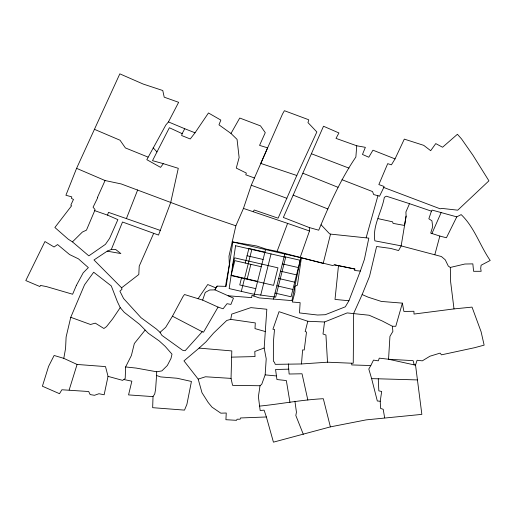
<?xml version="1.0" encoding="UTF-8"?>
<svg xmlns="http://www.w3.org/2000/svg" width="516" height="516" viewBox="0 0 516 516"><rect width="100%" height="100%" fill="white"/><g stroke="black" fill="none" stroke-linecap="round" stroke-linejoin="round"><path stroke-width="0.77" d="M362.142 294.578L353.654 313.425L353.254 363.161L351.77 363.219L351.725 364.928L370.81 365.541L373.494 360.103L378.351 360.852L379.26 358.143L388.548 359.246L413.123 360.645L414.2 364.889L415.528 365.012L417.083 360.265L422.307 360.845L429.931 356.221L440.103 353.112L441.47 354.84L474.733 347.674L484.131 345.133L481.106 331.762L472.03 307.11L454.003 308.91L414.019 314.057L413.916 311.277L403.899 311.445L402.383 303.137L381.356 301.434L368.25 297.21L362.142 294.578L369.553 276.299L376.609 246.493L390.599 248.409L398.591 250.544L401.151 245.971L406.092 216.088L405.911 211.966L409.517 203.672L431.434 211.16L432.182 210.109L456.776 216.868L461.162 214.604C474.359 227.175 479.951 245.642 490.2 260.464L481.099 265.243L480.686 268.436L481.164 271.293L473.585 271.306L472.843 263.876L464.864 264.024L450.307 267.443L448.307 266.082L445.243 259.806L441.399 256.529L400.603 245.745L374.861 240.837C372.288 225.795 381.885 211.792 384.33 197.299L386.381 196.196L409.517 203.672M156.561 375.5L155.613 389.238L154.748 393.902L153.02 396.617L152.665 407.679L184.509 410.117L186.921 404.28L191.436 381.459L177.104 378.247L160.631 376.919L156.561 375.5L156.709 371.791L161.869 370.901L167.345 365.476L170.964 358.504L172.002 354.189L165.236 346.417L159.192 340.908L148.331 333.278L139.688 324.416L124.188 312.277L120.234 307.613L117.435 301.808L111.288 285.935L93.68 272.229L84.553 284.78L70.757 317.301L66.112 337.006L65.571 348.455L63.784 358.349L77.084 364.451L105.509 366.599L108.031 376.358L104.142 394.772L98.949 393.734L94.493 395.295L90.171 394.592L88.681 391.521L61.875 389.767L59.501 393.695L42.402 386.22L48.575 366.399L54.122 355.479L63.784 358.349M199.086 348.107L206.026 341.798L213.521 333.142L226.776 320.455L230.729 319.372L231.716 314.115L250.911 307.62L266.83 309.258L264.173 348.01L266.217 358.807L265.153 374.874L261.754 384.233L260.025 385.749L232.568 385.362L231.045 378.389L231.807 350.925L199.086 348.107L183.96 360.884L198.196 379.118L201.995 392.74L208.251 402.577L212.031 407.163L220.835 413.174L226.253 413.013L225.911 419.708L236.522 420.321L237.07 419.237L240.146 419.198L240.475 417.966L266.385 416.973L273.435 442.154L330.382 426.88L366.134 419.882L421.856 414.374L415.528 365.012M356.743 145.776L355.872 157.012C340.437 179.761 329.273 204.904 318.727 230.188L309.329 227.562L283.349 217.462L323.506 126.233L338.928 132.954L336 138.385L356.743 145.776L365.36 147.337L362.477 154.445L368.785 157.225L372.958 150.182L395.043 158.896L404.312 139.12L423.713 145.338L430.679 150.691L435.762 143.603L442.567 147.234L457.421 134.276L461.562 138.965L472.966 155.29L488.923 180.832L457.737 210.18L441.941 208.412L440.154 208.812L383.788 187.482L384.059 186.457L378.847 184.586L387.703 163.656L391.412 164.849L395.043 158.896M307.82 321.262L279.033 311.683L272.919 329.24L274.518 329.479L273.39 341.934L273.364 361.084L274.577 362.522L275.234 364.348L301.479 363.961L302.602 349.9L304.234 350.009L306.51 332.02L305.162 331.556L307.82 321.262L324.538 321.99L347.165 312.915L369.14 315.237L382.117 320.926L392.353 326.247L395.778 326.305L402.383 303.137M348.926 300.744L345.327 306.801L325.274 314.708L317.534 315.024L299.486 312.922L300.131 302.686L292.295 302.008L294.9 292.366L294.991 286.264L297.41 285.167L301.389 257.826L332.691 265.54L334.574 264.85L338.483 265.675L335.007 299.428L348.926 300.744L360.342 271.055L364.393 259.419L368.817 238.147L330.53 234.103L329.621 233.845L321.094 224.782M324.538 321.99L323.003 334.039L325.938 335L327.512 362.2L351.77 363.219M384.659 417.818L383.201 409.304L380.544 408.408L380.228 401.235L381.679 391.476L378.834 390.857L378.267 378.796L371.636 378.647L368.798 369.037L370.81 365.541M260.025 385.749L258.393 396.688L260.161 410.497L264.095 410.156L266.385 416.973M406.092 216.088L404.557 225.466L393.076 223.37L392.592 221.828L378.041 218.629M225.486 286.367L229.356 264.721L228.975 256.155L235.864 225.795L243.455 208.419L251.266 185.238L267.617 147.847L259.567 145.377L265.269 132.651L260.515 125.891L239.734 118.029L230.994 133.463L237.057 139.385L239.127 157.541L236.27 168.093L246.332 173.066L245.79 174.808L254.543 178.014M334.574 264.85L354.879 269.03L354.595 270.507L360.342 271.055M145.093 330.124L134.341 343.514L131.399 355.472L125.62 366.953L125.201 378.512L122.602 380.363L108.031 376.358M232.458 266.611L234.651 257.845L277.963 267.836L273.57 285.354L231.11 275.563M241.578 277.647L239.746 284.948L255.781 288.65M245.235 263.05L248.899 248.448L264.934 252.15M241.307 291.372L251.814 249.48M247.19 278.943L250.853 264.347M253.924 296.055L265.579 249.57M260.735 295.081L271.055 253.917M273.519 299.093L284.826 254.007M330.53 234.103L323.19 263.444L277.086 251.376L266.269 249.164L256.684 245.99L232.181 241.862M218.062 307.091L202.646 300.099L205.265 292.404L209.709 289.979L215.03 289.895L233.458 298.164L230.91 304.421L227.046 303.698L223.086 308.787L218.062 307.091L203.517 332.201L202.227 331.743L185.128 350.738L182.638 350.267L161.908 335.374L160.031 332.349L156.4 329.021L141.061 317.721L123.563 298.493L119.886 291.159L122.008 289.276L121.608 287.812L93.977 259.961L107.212 251.163L111.333 249.454L122.518 222.009L158.522 235.064L170.699 202.549L178.284 168.319L163.34 163.662L160.566 167.358L146.821 159.67L165.836 125.007L168.448 121.918L178.639 102.31L164.217 97.176L162.772 90.519L143.216 84.069L119.828 73.846L76.587 168.339L65.913 195.261L71.795 196.88L71.479 198.441L73.485 199.421L70.795 205.175L71.601 205.768L54.883 227.492L68.247 239.211L72.459 241.881L82.354 232.071L86.456 230.142L94.718 210.644L95.009 209.509L93.074 207.2L97.73 197.686L97.382 197.622L105.071 180.535L121.163 183.928L205.168 215.333L235.864 225.795M195.029 132.799L184.741 128.729L182.148 133.644L181.651 135.534L190.256 138.978L195.029 132.799L208.464 112.978L220.848 120.086L218.977 124.84L230.994 133.463M434.82 254.736L439.845 236.064L430.705 233.109L432.685 226.666L431.937 220.842L428.841 218.758L431.434 211.16M366.179 237.592L377.931 195.725L373.661 194.551L372.539 191.565L342.005 179.716M69.163 389.961L77.084 364.451M72.459 241.881L88.829 255.865L105.445 244.345L109.579 238.418L117.887 219.629L107.567 215.14L108.457 212.347L160.328 230.426M217.146 286.116L215.694 287.818L215.03 289.895L217.146 286.116L226.15 286.386L232.819 242.01L300.744 257.678L291.908 300.615L259.18 297.906L251.931 295.358L251.692 297.622L228.169 295.791M300.157 257.49L309.484 230.975L309.329 227.562M277.086 251.376L287.599 223.389L309.484 230.975M126.51 218.333L137.675 189.914M253.253 211.631L254.227 209.993L278.111 218.178L296.797 175.492L316.856 131.973L307.962 122.582L308.774 120.002L308.368 119.622L284.4 110.701L282.465 114.12L260.793 163.43L296.797 175.492M431.86 233.684L441.135 212.605M153.665 233.361L139.217 266.14L138.804 274.512L121.608 287.812M383.788 187.482L379.518 196.241L377.931 195.725M456.776 216.868L446.424 237.779L439.845 236.064M160.031 332.349L165.655 327.35L172.46 316.198L183.064 296.461L184.515 294.526L202.646 300.099M120.234 307.613L112.643 318.875L106.464 326.673L103.909 328.492L95.286 323.139L90.474 324.487L70.757 317.301M198.073 298.725L207.735 284.522L215.694 287.818M264.173 348.01L254.781 351.499L255.033 356.569L231.858 357.13M198.196 379.118L205.497 376.77L231.045 378.389M259.548 406.105C280.897 403.976 301.873 399.79 323.319 398.707L330.382 426.88M301.479 363.961L327.512 362.2M307.839 400.016L302.028 373.778L289.134 374.023L288.721 369.159L275.557 369.501L276.931 379.544L286.341 380.544L289.979 402.48M111.333 249.454L115.642 249.46L120.873 253.569L107.212 251.163M378.267 378.796L417.315 379.924M153.02 396.617L128.555 394.908L131.857 381.176L124.072 379.57M380.228 401.235L377.319 400.997L371.636 378.647M265.153 374.874L276.131 375.919M125.62 366.953L136.237 368.089L156.709 371.791M230.729 319.372L255.297 322.926L254.988 328.615L265.534 331.601M338.483 265.675L354.879 269.03M414.2 364.889L388.548 359.246L389.941 336.374L392.895 331.375L392.353 326.247M284.174 256.587L300.209 260.283L291.056 296.784L275.022 293.088M247.067 255.749L263.102 259.451M282.342 263.889L298.377 267.585M261.27 266.746L234.819 260.644L231.155 275.247L257.613 281.349M280.517 271.184L296.552 274.886M278.685 278.485L294.72 282.188M276.853 285.787L292.888 289.482M163.34 163.662L152.51 160.657L169.371 127.736L182.148 133.644M243.455 208.419L287.599 223.389M94.718 210.644L107.567 215.14M251.266 185.238L286.87 198.312M311.458 153.762L348.984 168.132M76.587 168.339L105.071 180.535M293.133 195.125L327.841 208.967M302.963 173.253L337.948 187.276M148.021 157.083L125.401 147.931L120.022 140.217L94.357 129.29M168.448 121.918L184.741 128.729M172.46 316.198L202.227 331.743M153.175 147.802L156.935 151.891M303.298 434.285L295.823 415.496L296.448 412.207L294.926 401.255M454.003 308.91L450.642 281.897L450.307 267.443M288.367 363.896L288.721 369.159M235.593 245.739L229.156 288.567L252.485 293.952L275.66 297.132L285.658 257.291L235.593 245.739M76.4 285.367L72.621 294.236L46.498 286.606L40.435 285.425L39.874 286.548L25.8 280.569L44.95 241.527L54.057 247.003L57.579 244.545L69.57 254.556L78.438 258.845L88.352 267.604L83.205 272.796L76.4 285.367"/></g></svg>
